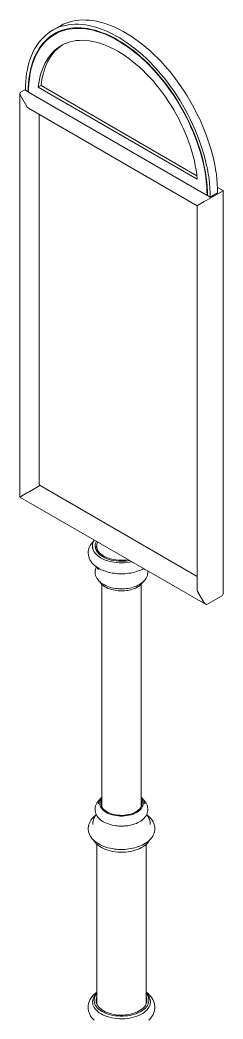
# Model space of a CAD drawing. Header units: millimetres. Extents: x -279 to 3710, y -108 to 3335.
# Drawn here: x 3374 to 3689, y 1722 to 3273 of the extents above; entities that cross this region are included whole.
import ezdxf

# ---------------------------------------------------------------- set-up
doc = ezdxf.new("R2010")
doc.units = ezdxf.units.MM
doc.layers.add('ZANO_R', color=7, linetype='Continuous', lineweight=0)

msp = doc.modelspace()

# ---------------------------------------------------------------- linework, layer by layer
at = {"layer": 'ZANO_R'}
for p, q in [((3435.6, 3263.6), (3424.1, 3257)), ((3432, 3253.3), (3427.7, 3250.8)), ((3437.6, 3256.6), (3434.8, 3255)), ((3374.5, 3160.8), (3382, 3165.1)), ((3402.1, 3168.8), (3406.4, 3171.2)), ((3649.4, 3026), (3402.1, 3168.8)), ((3648.9, 3031.3), (3406.4, 3171.2)), ((3373.6, 3158.8), (3373.6, 2532.4)), ((3384.5, 3138.5), (3374.5, 3155.8)), ((3382, 3163.9), (3386.3, 3161.4)), ((3386.3, 3161.4), (3387, 3161.8)), ((3387, 3161), (3664.6, 3000.7)), ((3386.7, 3136.2), (3649, 2984.7)), ((3403.5, 2552.6), (3403.5, 3126.5)), ((3689.4, 3008.1), (3680.8, 3013)), ((3664.2, 2993.5), (3688.5, 3007.5)), ((3664.6, 3000.7), (3665.3, 3001.1)), ((3665.3, 3000.3), (3669.6, 2997.8)), ((3669.6, 2997.8), (3681, 3004.5)), ((3689.4, 2381.7), (3689.4, 3008.1)), ((3649, 2984.7), (3649, 2388.5)), ((3649.9, 2985.2), (3659.9, 2991)), ((3388.8, 2541.2), (3404.6, 2550.3)), ((3404.9, 2550.1), (3649, 2409.2)), ((3373.6, 2532.4), (3662.1, 2365.9)), ((3374.5, 2532.9), (3384.5, 2538.7)), ((3493.1, 2456.3), (3493.1, 2453)), ((3501, 2396.7), (3501, 2051.3)), ((3562, 2051.3), (3562, 2396.7)), ((3659.9, 2368.2), (3649.9, 2385.5)), ((3688.5, 2379.7), (3664.2, 2365.7)), ((3493, 1993.3), (3493, 1745.4)), ((3570, 1745.4), (3570, 1993.3))]:
    msp.add_line(p, q, dxfattribs=at)
at = {"layer": 'ZANO_R', "flags": 128}
for points in [[(3681, 3004.5), (3680.9, 3011.5), (3680.5, 3018.6), (3679.9, 3025.9), (3679, 3033.3), (3677.9, 3040.8), (3676.5, 3048.4), (3674.9, 3056), (3673, 3063.7), (3670.9, 3071.4), (3668.6, 3079.2), (3666, 3086.9), (3663.2, 3094.7), (3660.2, 3102.5), (3657, 3110.2), (3653.6, 3117.9), (3649.9, 3125.5), (3646.1, 3133.1), (3642.1, 3140.6), (3637.8, 3148), (3633.5, 3155.3), (3628.9, 3162.5), (3624.2, 3169.5), (3619.3, 3176.4), (3614.3, 3183.2), (3609.1, 3189.8), (3603.9, 3196.1), (3598.5, 3202.4), (3593, 3208.4), (3587.4, 3214.2), (3581.7, 3219.7), (3575.9, 3225.1), (3570.1, 3230.2), (3564.2, 3235), (3558.2, 3239.6), (3552.3, 3243.9), (3546.3, 3248), (3540.2, 3251.7), (3534.2, 3255.2), (3528.2, 3258.4), (3522.2, 3261.3), (3516.2, 3263.8), (3510.3, 3266.1), (3504.4, 3268.1), (3498.6, 3269.7), (3492.8, 3271), (3487.1, 3272), (3481.5, 3272.7), (3476, 3273), (3470.6, 3273.1), (3465.3, 3272.8), (3460.2, 3272.1), (3455.2, 3271.2), (3450.3, 3269.9), (3445.6, 3268.3), (3441, 3266.4), (3436.6, 3264.2), (3435.6, 3263.6)], [(3669.6, 2997.8), (3669.5, 3004.9), (3669.1, 3012), (3668.4, 3019.3), (3667.6, 3026.7), (3666.4, 3034.2), (3665.1, 3041.7), (3663.4, 3049.4), (3661.6, 3057.1), (3659.5, 3064.8), (3657.2, 3072.6), (3654.6, 3080.3), (3651.8, 3088.1), (3648.8, 3095.9), (3645.6, 3103.6), (3642.1, 3111.3), (3638.5, 3118.9), (3634.6, 3126.5), (3630.6, 3134), (3626.4, 3141.4), (3622, 3148.7), (3617.4, 3155.9), (3612.7, 3162.9), (3607.9, 3169.8), (3602.8, 3176.6), (3597.7, 3183.1), (3592.4, 3189.5), (3587, 3195.7), (3581.5, 3201.8), (3575.9, 3207.5), (3570.2, 3213.1), (3564.5, 3218.5), (3558.6, 3223.6), (3552.7, 3228.4), (3546.8, 3233), (3540.8, 3237.3), (3534.8, 3241.4), (3528.8, 3245.1), (3522.8, 3248.6), (3516.8, 3251.8), (3510.8, 3254.7), (3504.8, 3257.2), (3498.8, 3259.5), (3493, 3261.5), (3487.1, 3263.1), (3481.4, 3264.4), (3475.7, 3265.4), (3470.1, 3266.1), (3464.6, 3266.4), (3459.2, 3266.5), (3453.9, 3266.2), (3448.7, 3265.5), (3443.7, 3264.6), (3438.9, 3263.3), (3434.1, 3261.7), (3429.6, 3259.8), (3425.2, 3257.6), (3421, 3255), (3416.9, 3252.2), (3413.1, 3249), (3409.5, 3245.6), (3406, 3241.9), (3402.8, 3237.9), (3399.8, 3233.6), (3397, 3229), (3394.4, 3224.2), (3392.1, 3219.2), (3390, 3213.8), (3388.1, 3208.3), (3386.5, 3202.5), (3385.1, 3196.6), (3384, 3190.4), (3383.1, 3184), (3382.5, 3177.5), (3382.1, 3170.7), (3382, 3163.9)], [(3665.3, 3000.3), (3665.2, 3007.2), (3664.8, 3014.3), (3664.2, 3021.4), (3663.3, 3028.7), (3662.2, 3036.1), (3660.8, 3043.5), (3659.2, 3051), (3657.3, 3058.6), (3655.2, 3066.2), (3652.9, 3073.8), (3650.4, 3081.5), (3647.6, 3089.1), (3644.6, 3096.7), (3641.4, 3104.3), (3637.9, 3111.9), (3634.3, 3119.4), (3630.5, 3126.8), (3626.5, 3134.2), (3622.3, 3141.4), (3618, 3148.6), (3613.4, 3155.6), (3608.7, 3162.5), (3603.9, 3169.2), (3598.9, 3175.8), (3593.8, 3182.2), (3588.6, 3188.4), (3583.3, 3194.5), (3577.8, 3200.3), (3572.3, 3205.9), (3566.6, 3211.3), (3560.9, 3216.4), (3555.2, 3221.4), (3549.4, 3226), (3543.5, 3230.4), (3537.6, 3234.5), (3531.7, 3238.4), (3525.8, 3241.9), (3519.9, 3245.2), (3514, 3248.2), (3508.1, 3250.9), (3502.2, 3253.2), (3496.4, 3255.3), (3490.6, 3257), (3484.9, 3258.5), (3479.3, 3259.6), (3473.8, 3260.3), (3468.3, 3260.8), (3463, 3260.9), (3457.8, 3260.8), (3452.7, 3260.2), (3447.7, 3259.4), (3442.8, 3258.2), (3438.2, 3256.8), (3433.6, 3255), (3429.3, 3252.9), (3425.1, 3250.5), (3421.1, 3247.7), (3417.3, 3244.7), (3413.6, 3241.4), (3410.2, 3237.8), (3407, 3233.9), (3404, 3229.7), (3401.2, 3225.3), (3398.7, 3220.6), (3396.4, 3215.6), (3394.3, 3210.4), (3392.4, 3205), (3390.8, 3199.4), (3389.4, 3193.5), (3388.3, 3187.4), (3387.4, 3181.2), (3386.8, 3174.8), (3386.4, 3168.1), (3386.3, 3161.4)], [(3664.6, 3000.7), (3664.4, 3007.7), (3664.1, 3014.8), (3663.4, 3022), (3662.5, 3029.4), (3661.4, 3036.8), (3660, 3044.3), (3658.3, 3051.9), (3656.4, 3059.5), (3654.3, 3067.2), (3651.9, 3074.9), (3649.3, 3082.6), (3646.5, 3090.3), (3643.4, 3098), (3640.1, 3105.7), (3636.6, 3113.3), (3633, 3120.8), (3629.1, 3128.3), (3625, 3135.7), (3620.7, 3143), (3616.3, 3150.1), (3611.7, 3157.2), (3606.9, 3164.1), (3602, 3170.8), (3596.9, 3177.4), (3591.7, 3183.8), (3586.4, 3190), (3581, 3196.1), (3575.4, 3201.8), (3569.8, 3207.4), (3564.1, 3212.8), (3558.3, 3217.9), (3552.5, 3222.7), (3546.6, 3227.3), (3540.7, 3231.6), (3534.7, 3235.6), (3528.8, 3239.3), (3522.8, 3242.8), (3516.8, 3245.9), (3510.9, 3248.8), (3505, 3251.3), (3499.1, 3253.5), (3493.2, 3255.4), (3487.5, 3257), (3481.8, 3258.2), (3476.2, 3259.2), (3470.6, 3259.8), (3465.2, 3260), (3459.9, 3259.9), (3454.7, 3259.5), (3449.6, 3258.8), (3444.7, 3257.7), (3439.9, 3256.3), (3435.3, 3254.6), (3430.9, 3252.6), (3426.6, 3250.2), (3422.5, 3247.5), (3418.6, 3244.5), (3414.9, 3241.3), (3411.4, 3237.7), (3408.2, 3233.8), (3405.1, 3229.7), (3402.3, 3225.2), (3399.7, 3220.5), (3397.3, 3215.6), (3395.2, 3210.4), (3393.3, 3204.9), (3391.6, 3199.2), (3390.2, 3193.3), (3389.1, 3187.2), (3388.2, 3180.9), (3387.5, 3174.4), (3387.1, 3167.8), (3387, 3161)], [(3433.1, 3254.7), (3432.5, 3254.3), (3429.1, 3251.7)], [(3402.1, 3168.8), (3402.9, 3174.8), (3404, 3180.6), (3405.2, 3186.2), (3406.8, 3191.6), (3408.6, 3196.8), (3410.6, 3201.8), (3412.8, 3206.4), (3415.3, 3210.9), (3418.1, 3215), (3421, 3218.9), (3424.2, 3222.5), (3427.5, 3225.8), (3431.1, 3228.8), (3434.9, 3231.5), (3438.8, 3233.9), (3443, 3236), (3447.3, 3237.7), (3451.8, 3239.1), (3456.4, 3240.2), (3461.2, 3241), (3466.1, 3241.4), (3471.1, 3241.5), (3476.2, 3241.3), (3481.5, 3240.8), (3486.8, 3239.9), (3492.2, 3238.6), (3497.7, 3237.1), (3503.3, 3235.2), (3508.9, 3233), (3514.5, 3230.5), (3520.1, 3227.7), (3525.8, 3224.6), (3531.5, 3221.2), (3537.1, 3217.5), (3542.7, 3213.5), (3548.3, 3209.2), (3553.9, 3204.7), (3559.3, 3199.9), (3564.8, 3194.9), (3570.1, 3189.6), (3575.3, 3184.1), (3580.5, 3178.4), (3585.5, 3172.5), (3590.4, 3166.4), (3595.2, 3160.1), (3599.8, 3153.7), (3604.3, 3147.1), (3608.6, 3140.4), (3612.7, 3133.5), (3616.7, 3126.6), (3620.5, 3119.5), (3624, 3112.4), (3627.4, 3105.2), (3630.6, 3097.9), (3633.5, 3090.6), (3636.3, 3083.3), (3638.7, 3076), (3641, 3068.7), (3643, 3061.5), (3644.8, 3054.2), (3646.3, 3047), (3647.6, 3039.9), (3648.7, 3032.9), (3649.4, 3026)], [(3406.4, 3171.2), (3407.2, 3177.3), (3408.2, 3183.1), (3409.5, 3188.7), (3411.1, 3194.1), (3412.8, 3199.3), (3414.9, 3204.2), (3417.1, 3208.9), (3419.6, 3213.4), (3422.3, 3217.5), (3425.3, 3221.4), (3428.5, 3225), (3431.8, 3228.3), (3435.4, 3231.3), (3439.2, 3234), (3440, 3234.5)], [(3488.3, 2464), (3487.6, 2463.3), (3485.8, 2461.4), (3484.2, 2459.4), (3482.9, 2457.2), (3481.7, 2455), (3480.8, 2452.7), (3480.2, 2450.4), (3479.8, 2447.9), (3479.7, 2445.4), (3480, 2442.8), (3480.5, 2440.1), (3481.4, 2437.4), (3482.5, 2435), (3483.9, 2432.7), (3485.6, 2430.4), (3487.5, 2428.3), (3489.7, 2426.2), (3492.1, 2424.3), (3494.7, 2422.6), (3497.5, 2420.9), (3500.5, 2419.5), (3503.6, 2418.1), (3506.8, 2417), (3510.2, 2415.9), (3513.6, 2415.1), (3517, 2414.4), (3520.4, 2413.9), (3523.6, 2413.5), (3525.9, 2413.3), (3528.3, 2413.2), (3531.5, 2413.1), (3535.6, 2413.2), (3537.3, 2413.3), (3540.1, 2413.6), (3542.9, 2413.9), (3545.9, 2414.4), (3548.9, 2415), (3552, 2415.7), (3555.1, 2416.6), (3558.1, 2417.6), (3561, 2418.8), (3563.8, 2420), (3566.1, 2421.3)], [(3486.3, 2456.2), (3486.3, 2454.8), (3486.4, 2453.7), (3486.4, 2453.2), (3486.4, 2453.1), (3486.4, 2453.1)], [(3486.8, 2452.6), (3487.6, 2450.3), (3488.7, 2448), (3490.1, 2445.9), (3491.9, 2443.8), (3494, 2441.8), (3496.4, 2439.9), (3499.1, 2438.1), (3502.1, 2436.5), (3505.3, 2435.1), (3508.7, 2433.8), (3512.3, 2432.7), (3516, 2431.8), (3519.9, 2431.1), (3523.9, 2430.6), (3527.9, 2430.3), (3531.9, 2430.2), (3536, 2430.4), (3540, 2430.7), (3543.9, 2431.3), (3547.6, 2432)], [(3490.9, 2452.9), (3491.6, 2450.8), (3492.7, 2448.6), (3494.1, 2446.6), (3495.9, 2444.6), (3497.9, 2442.7), (3500.3, 2441), (3502.9, 2439.3), (3505.8, 2437.9), (3508.9, 2436.6), (3512.2, 2435.4), (3515.7, 2434.5), (3519.3, 2433.7), (3523, 2433.2), (3526.8, 2432.8), (3530.7, 2432.7), (3534.5, 2432.7), (3538.3, 2433), (3542.1, 2433.4), (3544.4, 2433.8)], [(3542.3, 2435), (3541.7, 2434.9), (3538.1, 2434.5), (3534.4, 2434.2), (3530.7, 2434.1), (3527, 2434.3), (3523.4, 2434.6), (3519.8, 2435.2), (3516.3, 2436), (3513, 2436.9), (3509.8, 2438), (3506.8, 2439.3), (3504.1, 2440.8), (3501.6, 2442.4), (3499.4, 2444.1), (3497.5, 2445.9), (3496, 2447.9), (3494.7, 2449.9), (3493.8, 2452), (3493.3, 2454.1), (3493.1, 2456.3), (3493.2, 2458.4), (3493.8, 2460.5), (3494.6, 2462.6)], [(3492.3, 2423.9), (3492.3, 2423.8), (3491.5, 2421.8), (3490.9, 2419.7), (3490.6, 2417.5), (3490.5, 2415.2), (3490.8, 2412.8), (3491.3, 2410.5), (3492.2, 2408.4), (3493.2, 2406.2), (3494.6, 2404.2), (3496.2, 2402.3), (3498.1, 2400.5), (3500.1, 2398.8), (3502.4, 2397.2), (3504.9, 2395.8), (3507.5, 2394.5), (3510.3, 2393.4), (3513.1, 2392.4), (3516.1, 2391.6), (3519.1, 2390.9), (3522.2, 2390.4), (3524.9, 2390.1), (3526.9, 2389.9), (3529.1, 2389.8), (3531.5, 2389.8), (3535.2, 2389.9), (3536.7, 2389.9), (3539.1, 2390.2), (3541.7, 2390.5), (3544.4, 2391), (3547.1, 2391.6), (3549.8, 2392.4), (3552.4, 2393.2), (3554.9, 2394.2), (3557.3, 2395.4), (3559.6, 2396.6), (3561.8, 2398), (3563.8, 2399.5), (3565.6, 2401.1), (3567.3, 2402.8), (3568.7, 2404.6), (3569.9, 2406.5), (3570.9, 2408.5), (3571.7, 2410.6), (3572.2, 2412.8), (3572.5, 2415), (3572.4, 2417.4), (3572.4, 2417.7)], [(3492, 2424.4), (3492.2, 2424.1), (3493.5, 2422.5), (3494.3, 2421.5), (3494.9, 2420.9), (3495.2, 2420.5), (3495.4, 2420.3), (3495.6, 2420.1), (3495.6, 2420.1), (3495.6, 2420.1)], [(3497.8, 2400.7), (3497.8, 2400.7), (3498.9, 2399), (3500.3, 2397.4), (3501.9, 2395.9), (3503.7, 2394.4), (3505.8, 2393.1), (3508.1, 2391.8), (3510.5, 2390.6), (3513.1, 2389.6), (3515.9, 2388.8), (3518.7, 2388.1), (3521.5, 2387.5), (3524.2, 2387.1), (3526.3, 2386.9), (3528.3, 2386.8), (3531.5, 2386.7), (3535, 2386.8), (3536.4, 2386.9), (3538.7, 2387.1), (3541, 2387.4), (3543.5, 2387.9), (3546, 2388.5), (3548.6, 2389.2), (3551, 2390.1), (3553.4, 2391), (3555.7, 2392.2), (3557.8, 2393.4), (3559.6, 2394.7), (3561.3, 2396), (3562.8, 2397.5), (3564, 2399), (3565.1, 2400.5), (3565.2, 2400.7)], [(3501, 2066.6), (3500.2, 2065.8), (3499, 2064.3), (3497.9, 2062.8), (3497.1, 2061.3), (3496.5, 2059.7), (3496.1, 2058.3), (3496, 2057.2), (3495.9, 2057), (3495.9, 2057), (3495.9, 2056.9), (3495.9, 2056.9), (3495.9, 2056.9), (3495.9, 2056.9), (3495.9, 2056.9), (3495.9, 2056.9), (3495.9, 2056.9), (3495.9, 2056.9), (3495.9, 2056.9)], [(3562, 2064.8), (3562, 2064.8), (3563.4, 2062.9), (3564.3, 2061), (3564.9, 2059), (3565.2, 2057), (3565.1, 2055), (3564.7, 2053), (3563.9, 2051.1), (3562.8, 2049.2), (3561.3, 2047.4), (3559.5, 2045.7), (3557.4, 2044.1), (3555.1, 2042.6), (3552.5, 2041.3), (3549.6, 2040.1), (3546.6, 2039.1), (3543.4, 2038.3), (3540.1, 2037.7), (3536.7, 2037.3), (3533.3, 2037.1), (3529.8, 2037.1), (3526.3, 2037.3), (3523, 2037.7), (3519.6, 2038.3), (3516.5, 2039.1), (3513.4, 2040.1), (3510.6, 2041.2), (3508, 2042.6), (3505.6, 2044), (3503.6, 2045.6), (3501.8, 2047.4), (3500.3, 2049.2), (3499.1, 2051.1), (3498.4, 2053), (3497.9, 2055), (3497.8, 2057), (3498.1, 2059), (3498.7, 2061), (3499.7, 2062.9), (3501, 2064.7), (3501, 2064.8)], [(3567.1, 2056.9), (3567.1, 2056.9), (3567.1, 2056.9), (3567.1, 2056.9), (3567.1, 2056.9), (3567.1, 2056.9), (3567.1, 2056.9), (3567.1, 2056.9), (3567.1, 2056.9), (3567.1, 2056.9), (3567.1, 2056.9), (3567.1, 2057), (3567.1, 2057), (3567.1, 2057), (3567, 2057.5), (3566.6, 2059.3), (3566.1, 2060.9), (3565.2, 2062.6), (3564.1, 2064.2), (3562.7, 2065.9), (3562, 2066.6)], [(3497.8, 2062.6), (3497.4, 2062.2), (3495.8, 2060.5), (3494.3, 2058.7), (3493.1, 2056.8), (3492.1, 2054.8), (3491.3, 2052.7), (3490.8, 2050.5), (3490.5, 2048.2), (3490.6, 2045.8), (3491, 2043.3), (3491.6, 2041.2), (3492.5, 2039), (3493.7, 2037), (3495.1, 2035), (3496.8, 2033.2), (3498.7, 2031.4), (3500.8, 2029.8), (3503.1, 2028.3), (3505.6, 2027), (3508.3, 2025.8), (3511.1, 2024.7), (3513.9, 2023.8), (3516.9, 2023), (3519.9, 2022.4), (3522.8, 2021.9), (3525.3, 2021.7), (3527.3, 2021.5), (3529.6, 2021.4), (3531.5, 2021.4)], [(3496, 2057.5), (3495.9, 2057.1), (3495.8, 2056.7), (3495.8, 2056.5), (3495.8, 2056.3), (3495.7, 2056.2), (3495.7, 2056.1), (3495.7, 2056.1)], [(3504.2, 2047), (3502.6, 2048.8), (3501.4, 2050.6), (3500.5, 2052.5), (3499.9, 2054.4), (3499.7, 2056.3), (3499.8, 2058.3), (3500.3, 2060.2), (3501, 2061.8)], [(3501, 2056.2), (3500.7, 2055.6), (3500.1, 2053.7)], [(3562, 2061.8), (3562.2, 2061.5), (3562.9, 2059.6), (3563.3, 2057.7), (3563.3, 2055.7), (3563, 2053.7), (3562.3, 2051.8), (3561.3, 2050), (3559.9, 2048.2), (3558.2, 2046.5), (3556.2, 2044.9), (3553.9, 2043.5), (3551.4, 2042.2), (3548.6, 2041), (3545.7, 2040.1), (3542.6, 2039.3), (3539.3, 2038.7), (3536, 2038.3), (3532.6, 2038.1), (3529.3, 2038.2), (3525.9, 2038.4), (3522.6, 2038.9), (3519.4, 2039.5), (3516.3, 2040.4), (3513.5, 2041.4), (3510.8, 2042.6), (3508.3, 2043.9), (3506.1, 2045.4), (3504.2, 2047)], [(3531.5, 2021.4), (3535.2, 2021.5), (3536.7, 2021.6), (3539.1, 2021.8), (3541.6, 2022.1), (3544.2, 2022.6), (3546.9, 2023.2), (3549.5, 2023.9), (3552.1, 2024.7), (3554.6, 2025.7), (3557.1, 2026.8), (3559.4, 2028), (3561.5, 2029.3), (3563.5, 2030.8), (3565.4, 2032.3), (3567, 2033.9), (3568.5, 2035.7), (3569.7, 2037.5), (3570.7, 2039.5), (3571.5, 2041.5), (3572.1, 2043.6), (3572.4, 2045.8), (3572.5, 2048.1), (3572.2, 2050.5), (3571.7, 2052.7), (3570.9, 2054.9), (3569.8, 2057), (3568.4, 2059.1), (3566.8, 2061), (3565.2, 2062.6)], [(3563, 2053.7), (3562.6, 2054.9), (3562, 2056.2)], [(3567.3, 2056.1), (3567.3, 2056.1), (3567.3, 2056.2), (3567.3, 2056.4), (3567.2, 2056.6), (3567.2, 2056.8), (3567.1, 2057), (3567, 2057.4), (3567, 2057.4)], [(3492, 2038.8), (3491.6, 2038.6), (3489.4, 2036.8), (3487.4, 2034.9), (3485.6, 2032.8), (3484, 2030.7), (3482.6, 2028.5), (3481.5, 2026.2), (3480.7, 2023.8), (3480.1, 2021.3), (3479.8, 2018.7), (3479.8, 2016.1), (3480.1, 2013.4), (3480.7, 2010.9), (3481.6, 2008.5), (3482.8, 2006.2), (3484.2, 2004), (3485.9, 2001.8), (3487.8, 1999.7), (3490, 1997.8), (3492.4, 1995.9), (3495, 1994.2), (3497.8, 1992.7), (3500.8, 1991.2), (3503.9, 1990), (3507.1, 1988.8), (3510.4, 1987.8), (3513.8, 1987), (3517.3, 1986.4), (3520.6, 1985.8), (3523.8, 1985.5), (3526, 1985.3), (3528.5, 1985.2), (3531.5, 1985.2)], [(3492.4, 2039.4), (3492.3, 2039.4), (3490.8, 2037.2), (3490, 2035.7), (3489.4, 2034.7), (3488.7, 2033.3), (3488, 2031.4), (3487.4, 2029.5), (3487.1, 2027.3), (3487, 2025.4), (3487, 2024.7), (3487, 2024.3), (3487, 2024.2), (3487, 2024.2), (3487, 2024.1), (3487, 2024.1), (3487, 2024.1), (3487, 2024.1)], [(3531.5, 1985.2), (3535.7, 1985.3), (3537.3, 1985.3), (3540.1, 1985.6), (3542.9, 1985.9), (3545.9, 1986.4), (3548.9, 1987), (3552, 1987.7), (3555, 1988.5), (3558, 1989.5), (3560.9, 1990.7), (3563.7, 1991.9), (3566.4, 1993.3), (3568.9, 1994.8), (3571.3, 1996.4), (3573.4, 1998.1), (3575.4, 2000), (3577.2, 2001.9), (3578.8, 2003.9), (3580.2, 2006), (3581.3, 2008.2), (3582.2, 2010.5), (3582.8, 2012.9), (3583.2, 2015.3), (3583.3, 2017.9), (3583.1, 2020.5), (3582.5, 2023.2), (3581.6, 2025.9), (3580.5, 2028.3), (3579.1, 2030.6), (3577.4, 2032.9), (3575.5, 2035), (3573.3, 2037), (3571, 2038.9)], [(3576, 2024.1), (3576, 2024.1), (3576, 2024.1), (3576, 2024.1), (3576.1, 2024.2), (3576.1, 2024.2), (3576.1, 2024.3), (3576.1, 2024.5), (3576.1, 2024.9), (3576.1, 2025.9), (3575.9, 2027.7), (3575.5, 2029.9), (3574.9, 2031.8), (3574.2, 2033.4), (3573.5, 2034.9), (3573, 2035.8), (3572.4, 2036.8), (3570.8, 2039.2), (3570.7, 2039.4)], [(3574.6, 1999.1), (3573.9, 1997.8), (3572.3, 1995.7), (3570.4, 1993.6), (3568.1, 1991.7), (3565.6, 1989.8), (3562.8, 1988.1), (3559.8, 1986.6), (3556.5, 1985.2), (3553, 1984), (3549.4, 1983), (3545.6, 1982.2), (3541.7, 1981.5), (3537.7, 1981.1), (3533.7, 1980.9), (3529.6, 1980.9), (3525.6, 1981.1), (3521.6, 1981.5), (3517.7, 1982.1), (3513.9, 1982.9), (3510.2, 1983.9), (3506.7, 1985.1), (3503.4, 1986.5), (3500.4, 1988), (3497.6, 1989.7), (3495, 1991.6), (3492.8, 1993.5), (3490.9, 1995.6), (3489.3, 1997.7), (3488.4, 1999.2)], [(3493, 1763.5), (3490.6, 1761.6), (3488.1, 1759.3), (3485.9, 1756.8), (3484, 1754.2), (3482.4, 1751.5), (3481.2, 1748.8), (3480.4, 1746), (3479.8, 1743.1), (3479.7, 1740.3), (3479.8, 1737.6), (3480.2, 1734.8), (3481, 1732.1), (3482.1, 1729.5), (3483.4, 1727), (3485.1, 1724.5), (3487, 1722.1), (3489.2, 1719.9)], [(3573.2, 1758), (3573.9, 1756.8), (3575.1, 1754.5), (3575.9, 1752.3), (3576.4, 1749.9), (3576.5, 1747.6), (3576.2, 1745.3), (3575.6, 1743), (3574.6, 1740.7), (3573.2, 1738.5), (3571.6, 1736.4), (3569.6, 1734.4), (3567.3, 1732.5), (3564.7, 1730.7), (3561.8, 1729), (3558.7, 1727.5), (3555.4, 1726.2), (3551.9, 1725.1), (3548.3, 1724.1), (3544.4, 1723.3), (3540.5, 1722.8), (3536.5, 1722.4), (3532.5, 1722.3), (3528.5, 1722.3), (3524.5, 1722.6), (3520.5, 1723), (3516.7, 1723.7), (3512.9, 1724.6), (3509.3, 1725.6), (3505.9, 1726.9), (3502.7, 1728.3), (3499.7, 1729.8), (3497, 1731.6), (3494.6, 1733.4), (3492.4, 1735.4), (3490.6, 1737.5), (3489.1, 1739.6), (3487.9, 1741.9), (3487.1, 1744.1), (3486.7, 1746.4), (3486.6, 1748.8), (3486.8, 1751.1), (3487.5, 1753.4), (3488.5, 1755.7), (3489, 1756.6)], [(3570, 1761.2), (3570.4, 1760.8), (3571.8, 1758.7), (3572.9, 1756.5), (3573.6, 1754.2), (3574, 1752), (3574, 1749.7), (3573.6, 1747.5), (3572.9, 1745.2), (3571.8, 1743.1), (3570.4, 1741), (3568.6, 1738.9), (3566.6, 1737), (3564.2, 1735.2), (3561.6, 1733.5), (3558.7, 1732), (3555.5, 1730.6), (3552.2, 1729.4), (3548.7, 1728.4), (3545, 1727.6), (3541.2, 1727), (3537.4, 1726.6), (3533.5, 1726.4), (3529.6, 1726.4), (3525.6, 1726.6), (3521.8, 1727), (3518, 1727.6), (3514.4, 1728.4), (3510.8, 1729.4), (3507.5, 1730.6), (3504.4, 1732), (3501.5, 1733.5), (3498.8, 1735.2), (3496.5, 1737), (3494.4, 1738.9), (3492.7, 1741), (3491.2, 1743.1), (3490.2, 1745.2), (3489.4, 1747.5), (3489.1, 1749.7), (3489.1, 1752), (3489.4, 1754.2), (3490.2, 1756.5), (3491.2, 1758.7), (3492.7, 1760.8), (3493, 1761.2)], [(3493, 1756.3), (3492.4, 1754.7), (3492, 1752.5), (3491.9, 1750.3), (3492.2, 1748.1), (3492.8, 1746), (3493.8, 1743.9), (3495.1, 1741.9), (3496.7, 1739.9), (3498.7, 1738), (3500.9, 1736.3), (3503.5, 1734.7)], [(3503.5, 1734.7), (3506.3, 1733.2), (3509.3, 1731.9), (3512.5, 1730.8), (3515.9, 1729.8), (3519.4, 1729.1), (3523.1, 1728.5), (3526.8, 1728.1), (3530.6, 1728), (3534.3, 1728), (3538.1, 1728.3), (3541.8, 1728.8), (3545.4, 1729.4), (3548.8, 1730.3), (3552.1, 1731.3), (3555.3, 1732.5), (3558.2, 1733.9), (3560.8, 1735.5), (3563.3, 1737.1), (3565.4, 1738.9), (3567.2, 1740.9), (3568.7, 1742.9), (3569.8, 1744.9), (3570.6, 1747.1), (3571.1, 1749.2), (3571.1, 1751.4), (3570.9, 1753.6), (3570.3, 1755.7), (3570, 1756.3)], [(3574, 1720.1), (3576.4, 1722.5), (3578.4, 1725.1), (3580.1, 1727.7), (3581.4, 1730.5), (3582.4, 1733.3), (3583, 1736.1), (3583.3, 1738.9), (3583.3, 1741.7), (3583, 1744.4), (3582.4, 1747.1), (3581.4, 1749.8), (3580.2, 1752.4), (3578.6, 1754.9), (3576.8, 1757.3), (3574.7, 1759.6), (3572.3, 1761.8), (3570, 1763.5)], [(3492.4, 1747.2), (3492.4, 1747.4), (3493, 1749.1)], [(3570, 1749.1), (3570.3, 1748.5), (3570.7, 1747.2)]]:
    msp.add_lwpolyline(points, dxfattribs=at)
at = {"layer": 'ZANO_R'}
for centre, radius, start, end in [((3464.9, 3196.1), 66, 110.4602, 119.9792), ((3467.4, 3198.6), 65.1, 116.5651, 121.4557), ((4039.7, 2400.3), 701.4, 119.9533, 120.0371), ((3406.6, 2552.7), 3.11, 182.6055, 237.3945), ((3502.6, 2456.3), 16.3, 145.0232, 193.2272), ((3504.9, 2456.3), 14.4, 149.0239, 193.6901), ((3507, 2448.5), 16.6, 146.4263, 164.879), ((3507.8, 2453.3), 14.7, 181.2043, 217.774), ((3666.9, 2327.7), 135.8, 136.9415, 137.1243), ((3505.6, 1749.3), 18.1, 134.0583, 155.6006), ((3553.2, 1746), 23.5, 22.6654, 44.1385)]:
    msp.add_arc(centre, radius, start, end, dxfattribs=at)
for centre, major_axis, ratio, start_param, end_param in [((3376.6, 3157), (-2.15, 3.72), 0.577335, 6.283145, 7.853941), ((3376.6, 3157), (-2.15, 3.72), 0.577335, 6.283145, 7.853941), ((3386.7, 3139.7), (-2.15, 3.72), 0.577335, 1.570756, 2.356235), ((3386.7, 3139.7), (-2.15, 3.72), 0.577335, 1.570756, 2.356235), ((3686.4, 3006.3), (3.04, 1.75), 0.00007, 0.000041, 0.785358), ((3652.1, 2986.5), (3.04, 1.75), 0.00007, 2.356154, 3.141552), ((3652.1, 2986.5), (3.04, 1.75), 0.00007, 2.356154, 3.141633), ((3662.1, 2992.3), (3.04, 1.75), 0.00007, 0.785358, 2.356154), ((3662.1, 2992.3), (3.04, 1.75), 0.00007, 0.785358, 2.356154), ((3376.6, 2534.2), (3.04, 1.75), 0.00007, 2.356154, 3.141633), ((3376.6, 2534.2), (3.04, 1.75), 0.00007, 2.356154, 3.141552), ((3386.7, 2540), (3.04, 1.75), 0.00007, 0.785358, 2.356154), ((3386.7, 2540), (3.04, 1.75), 0.00007, 0.785358, 2.356154), ((3652.1, 2386.7), (-2.15, 3.72), 0.577335, 0.785358, 1.570756), ((3652.1, 2386.7), (-2.15, 3.72), 0.577335, 0.785358, 1.570756), ((3686.4, 2383.4), (-2.15, 3.72), 0.577335, 3.141552, 3.92695), ((3686.4, 2383.4), (-2.15, 3.72), 0.577335, 3.141552, 3.92695), ((3662.1, 2369.4), (-2.15, 3.72), 0.577335, 1.570756, 3.141552), ((3662.1, 2369.4), (-2.15, 3.72), 0.577335, 1.570756, 3.141552)]:
    msp.add_ellipse(centre, major_axis=major_axis, ratio=ratio, start_param=start_param, end_param=end_param, dxfattribs=at)

doc.saveas('drawing.dxf')
